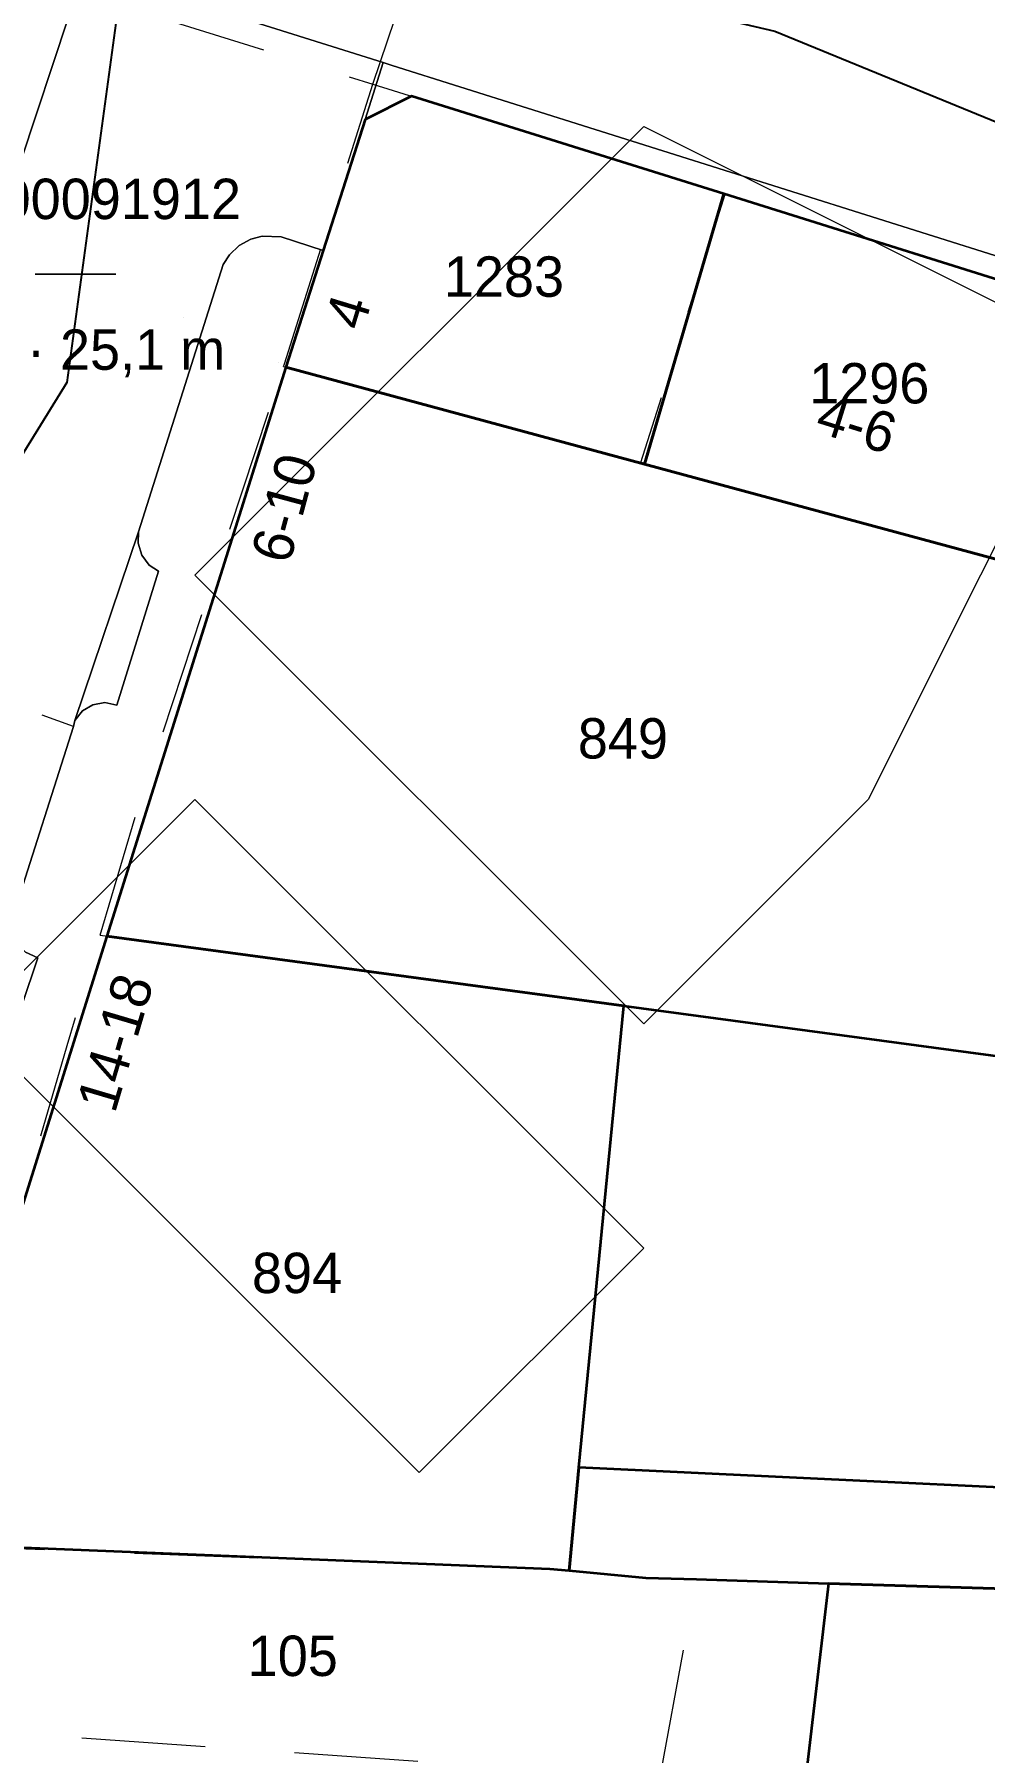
# Model space of a CAD drawing. Header units: metres. Extents: x 0 to 105485, y 0 to 425721.
# Drawn here: x 104703.93 to 104725.09, y 425176.26 to 425214.56 of the extents above; entities that cross this region are included whole.
import ezdxf
from ezdxf.enums import TextEntityAlignment as Align

# ---------------------------------------------------------------- set-up
doc = ezdxf.new("R2010")
doc.units = ezdxf.units.M
doc.header["$MEASUREMENT"] = 0
doc.linetypes.add('KG-PERCEEL-SO', pattern=[19, 5.5, -4, 5.5, -4])
for name, color, linetype, lineweight in [('B-XX-IE-MEUBILAIR-G', 7, 'Continuous', 18), ('B-XX-KG-GRENS_PERCEEL-G', 150, 'KG-PERCEEL-SO', 18), ('B-XX-KG-GRENS_PERCEEL-T', 150, 'KG-PERCEEL-SO', 18), ('B-XX-MO-ONDERZOEK_SONDERING-G', 90, 'Continuous', 18), ('B-XX-MO-ONDERZOEK_SONDERING-T', 90, 'Continuous', 18), ('B-XX-OG-BEBOUWING-G', 7, 'Continuous', 35), ('B-XX-OG-BEBOUWING_HUISNUMMER-T', 7, 'Continuous', 18), ('B-XX-OG-GRENS-G', 7, 'Continuous', 18), ('B-XX-OG-TERREIN_ERF-G', 7, 'Continuous', 18), ('B-XX-VH-OPENVERHARDING-G', 90, 'Continuous', 18), ('B-XX-VW-MARKERING-G', 7, 'Continuous', 18)]:
    doc.layers.add(name, color=color, linetype=linetype, lineweight=lineweight)
doc.layers.add('GIS-WEGVAKKEN', color=2, linetype='Continuous')

msp = doc.modelspace()

# ---------------------------------------------------------------- linework, layer by layer
at = {"layer": 'B-XX-IE-MEUBILAIR-G', "color": 0, "true_color": 0x604a38}
for points in [[(104707.246, 425208.243, 2.569), (104707.246, 425208.243, 4.069)], [(104709.356, 425207.245, 2.738), (104709.356, 425207.245, 4.238)]]:
    msp.add_polyline3d(points, dxfattribs=at)
at = {"layer": 'B-XX-KG-GRENS_PERCEEL-G', "ltscale": 0.5, "flags": 128}
for points in [[(104711.465, 425213.449), (104713.387, 425219.125)], [(104697.774, 425209.408), (104700.379, 425216.909), (104711.465, 425213.449)], [(104709.474, 425207.154), (104709.495, 425207.216), (104711.465, 425213.449)], [(104711.465, 425213.449), (104719.099, 425211.057)], [(104719.308, 425210.991), (104717.431, 425205.003)], [(104719.099, 425211.057), (104719.308, 425210.991)], [(104719.308, 425210.991), (104727.608, 425208.39)], [(104705.39, 425194.475), (104706.204, 425197.216), (104709.474, 425207.154)], [(104709.474, 425207.154), (104717.205, 425205.064)], [(104717.205, 425205.064), (104717.431, 425205.003)], [(104717.431, 425205.003), (104725.923, 425202.706)], [(104701.407, 425180.884), (104704.661, 425192.021), (104705.39, 425194.475)], [(104705.39, 425194.475), (104717.058, 425192.904)], [(104715.837, 425180.315), (104716.057, 425182.612), (104717.058, 425192.904)], [(104717.058, 425192.904), (104725.995, 425191.701)], [(104701.407, 425180.884), (104715.408, 425180.356), (104715.837, 425180.315)], [(104715.837, 425180.315), (104717.55, 425180.155), (104718.677, 425180.12)], [(104717.89, 425175.836), (104718.677, 425180.12)], [(104718.677, 425180.12), (104729.248, 425179.794), (104742.316, 425179.223)], [(104700.246, 425176.911), (104713.933, 425175.964), (104717.89, 425175.836)]]:
    msp.add_lwpolyline(points, dxfattribs=at)
at = {"layer": 'B-XX-MO-ONDERZOEK_SONDERING-G', "color": 0, "true_color": 0xd62828}
msp.add_polyline3d([(104703.983, 425209.21, 1.101), (104703.98, 425209.21, 1.082), (104703.98, 425209.21, 1.062), (104703.979, 425209.21, 1.042), (104703.981, 425209.21, 1.022), (104704.008, 425209.21, 1.002), (104704.02, 425209.21, 0.982), (104703.987, 425209.21, 0.962), (104703.959, 425209.21, 0.942), (104703.946, 425209.21, 0.922), (104703.945, 425209.21, 0.902), (104703.945, 425209.21, 0.882), (104703.945, 425209.21, 0.862), (104703.948, 425209.21, 0.842), (104703.963, 425209.21, 0.822), (104704.011, 425209.21, 0.802), (104704.007, 425209.21, 0.782), (104704.022, 425209.21, 0.762), (104703.993, 425209.21, 0.742), (104703.987, 425209.21, 0.722), (104703.986, 425209.21, 0.702), (104703.985, 425209.21, 0.682), (104703.984, 425209.21, 0.662), (104704.003, 425209.21, 0.642), (104704.008, 425209.21, 0.622), (104704.014, 425209.21, 0.602), (104703.965, 425209.21, 0.582), (104703.948, 425209.21, 0.562), (104703.948, 425209.21, 0.542), (104703.948, 425209.21, 0.522), (104703.947, 425209.21, 0.502), (104703.947, 425209.21, 0.483), (104703.946, 425209.21, 0.463), (104703.946, 425209.21, 0.443), (104703.947, 425209.21, 0.423), (104703.948, 425209.21, 0.403), (104703.951, 425209.21, 0.383), (104703.956, 425209.21, 0.363), (104703.974, 425209.21, 0.343), (104703.973, 425209.21, 0.323), (104703.984, 425209.21, 0.303), (104704.02, 425209.21, 0.283), (104704.02, 425209.21, 0.263), (104704.021, 425209.21, 0.243), (104704.022, 425209.21, 0.223), (104704.046, 425209.21, 0.203), (104704.072, 425209.21, 0.183), (104704.114, 425209.21, 0.163), (104704.08, 425209.21, 0.143), (104704.076, 425209.21, 0.123), (104704.01, 425209.21, 0.103), (104704.006, 425209.21, 0.083), (104704.007, 425209.21, 0.063), (104704.008, 425209.21, 0.043), (104704.009, 425209.21, 0.023), (104704.037, 425209.21, 0.003), (104704.042, 425209.21, -0.017), (104704.053, 425209.21, -0.037), (104704.049, 425209.21, -0.057), (104704.025, 425209.21, -0.077), (104704.023, 425209.21, -0.096), (104704.022, 425209.21, -0.116), (104704.021, 425209.21, -0.136), (104704.02, 425209.21, -0.156), (104704.018, 425209.21, -0.176), (104704.016, 425209.21, -0.196), (104704.02, 425209.21, -0.216), (104704.01, 425209.21, -0.236), (104704, 425209.21, -0.256), (104703.994, 425209.21, -0.276), (104703.984, 425209.21, -0.296), (104703.974, 425209.21, -0.316), (104703.965, 425209.21, -0.336), (104703.964, 425209.21, -0.356), (104703.964, 425209.21, -0.376), (104703.968, 425209.21, -0.396), (104703.969, 425209.21, -0.416), (104703.973, 425209.21, -0.436), (104703.974, 425209.21, -0.456), (104703.975, 425209.21, -0.476), (104703.976, 425209.21, -0.496), (104703.978, 425209.21, -0.516), (104703.981, 425209.21, -0.536), (104703.985, 425209.21, -0.556), (104703.985, 425209.21, -0.576), (104703.985, 425209.21, -0.596), (104703.984, 425209.21, -0.616), (104703.983, 425209.21, -0.636), (104703.98, 425209.21, -0.655), (104703.98, 425209.21, -0.675), (104703.978, 425209.21, -0.695), (104703.977, 425209.21, -0.715), (104703.975, 425209.21, -0.735), (104703.975, 425209.21, -0.755), (104703.976, 425209.21, -0.775), (104703.975, 425209.21, -0.795), (104703.974, 425209.21, -0.815), (104703.973, 425209.21, -0.835), (104703.973, 425209.21, -0.855), (104703.973, 425209.21, -0.875), (104703.974, 425209.21, -0.895), (104703.976, 425209.21, -0.915), (104703.981, 425209.21, -0.935), (104703.982, 425209.21, -0.955), (104703.982, 425209.21, -0.975), (104703.98, 425209.21, -0.995), (104703.977, 425209.21, -1.015), (104703.976, 425209.21, -1.035), (104703.973, 425209.21, -1.055), (104703.97, 425209.21, -1.075), (104703.969, 425209.21, -1.095), (104703.967, 425209.21, -1.115), (104703.97, 425209.21, -1.134), (104703.975, 425209.21, -1.154), (104703.978, 425209.21, -1.174), (104703.982, 425209.21, -1.194), (104703.982, 425209.21, -1.214), (104703.979, 425209.21, -1.234), (104703.978, 425209.21, -1.254), (104703.976, 425209.21, -1.274), (104703.974, 425209.21, -1.294), (104703.972, 425209.21, -1.314), (104703.972, 425209.21, -1.334), (104703.972, 425209.21, -1.354), (104703.972, 425209.21, -1.374), (104703.97, 425209.21, -1.394), (104703.966, 425209.21, -1.414), (104703.964, 425209.21, -1.434), (104703.961, 425209.21, -1.454), (104703.96, 425209.21, -1.474), (104703.963, 425209.21, -1.494), (104703.969, 425209.21, -1.514), (104703.991, 425209.21, -1.534), (104704.03, 425209.21, -1.554), (104704.056, 425209.21, -1.574), (104704.05, 425209.21, -1.594), (104704.046, 425209.21, -1.613), (104704.043, 425209.21, -1.633), (104704.039, 425209.21, -1.653), (104704.049, 425209.21, -1.673), (104704.058, 425209.21, -1.693), (104704.097, 425209.21, -1.713), (104704.136, 425209.21, -1.733), (104704.175, 425209.21, -1.753), (104704.215, 425209.21, -1.773), (104704.208, 425209.21, -1.793), (104704.177, 425209.21, -1.813), (104704.194, 425209.21, -1.833), (104704.158, 425209.21, -1.853), (104704.115, 425209.21, -1.873), (104704.12, 425209.21, -1.893), (104704.113, 425209.21, -1.913), (104704.106, 425209.21, -1.933), (104704.099, 425209.21, -1.953), (104704.095, 425209.21, -1.973), (104704.085, 425209.21, -1.993), (104704.087, 425209.21, -2.013), (104704.084, 425209.21, -2.033), (104704.089, 425209.21, -2.053), (104704.093, 425209.21, -2.072), (104704.097, 425209.21, -2.092), (104704.107, 425209.21, -2.112), (104704.116, 425209.21, -2.132), (104704.125, 425209.21, -2.152), (104704.201, 425209.21, -2.172), (104704.234, 425209.21, -2.192), (104704.283, 425209.21, -2.212), (104704.262, 425209.21, -2.232), (104704.217, 425209.21, -2.252), (104704.161, 425209.21, -2.272), (104704.092, 425209.21, -2.292), (104704.085, 425209.21, -2.312), (104704.077, 425209.21, -2.332), (104704.069, 425209.21, -2.352), (104704.079, 425209.21, -2.372), (104704.049, 425209.21, -2.392), (104704.044, 425209.21, -2.412), (104704.039, 425209.21, -2.432), (104704.035, 425209.21, -2.452), (104704.077, 425209.21, -2.472), (104704.019, 425209.21, -2.492), (104703.994, 425209.21, -2.512), (104703.979, 425209.21, -2.532), (104703.974, 425209.21, -2.551), (104703.973, 425209.21, -2.571), (104703.972, 425209.21, -2.591), (104703.971, 425209.21, -2.611), (104703.972, 425209.21, -2.631), (104703.984, 425209.21, -2.651), (104703.99, 425209.21, -2.671), (104704.029, 425209.21, -2.691), (104704.089, 425209.21, -2.711), (104704.072, 425209.21, -2.731), (104704.073, 425209.21, -2.751), (104704.065, 425209.21, -2.771), (104704.063, 425209.21, -2.791), (104704.061, 425209.21, -2.811), (104704.059, 425209.21, -2.831), (104704.071, 425209.21, -2.851), (104704.099, 425209.21, -2.871), (104704.088, 425209.21, -2.891), (104704.05, 425209.21, -2.911), (104704.019, 425209.21, -2.931), (104703.998, 425209.21, -2.951), (104703.992, 425209.21, -2.971), (104703.992, 425209.21, -2.991), (104703.99, 425209.21, -3.011), (104703.99, 425209.21, -3.03), (104703.991, 425209.21, -3.05), (104703.991, 425209.21, -3.07), (104703.995, 425209.21, -3.09), (104703.995, 425209.21, -3.11), (104703.99, 425209.21, -3.13), (104703.989, 425209.21, -3.15), (104703.982, 425209.21, -3.17), (104703.978, 425209.21, -3.19), (104703.975, 425209.21, -3.21), (104703.973, 425209.21, -3.23), (104703.972, 425209.21, -3.25), (104703.974, 425209.21, -3.27), (104703.979, 425209.21, -3.29), (104703.986, 425209.21, -3.31), (104703.994, 425209.21, -3.33), (104704.015, 425209.21, -3.35), (104704.031, 425209.21, -3.37), (104704.062, 425209.21, -3.39), (104704.075, 425209.21, -3.41), (104704.069, 425209.21, -3.43), (104704.054, 425209.21, -3.45), (104704.054, 425209.21, -3.469), (104704.053, 425209.21, -3.489), (104704.052, 425209.21, -3.509), (104704.035, 425209.21, -3.529), (104704.023, 425209.21, -3.549), (104704.011, 425209.21, -3.569), (104703.994, 425209.21, -3.589), (104703.983, 425209.21, -3.609), (104703.981, 425209.21, -3.629), (104703.98, 425209.21, -3.649), (104703.971, 425209.21, -3.669), (104703.969, 425209.21, -3.689), (104703.969, 425209.21, -3.709), (104703.971, 425209.21, -3.729), (104703.976, 425209.21, -3.749), (104703.983, 425209.21, -3.769), (104703.989, 425209.21, -3.789), (104703.992, 425209.21, -3.809), (104703.988, 425209.21, -3.829), (104703.996, 425209.21, -3.849), (104704.011, 425209.21, -3.869), (104704.017, 425209.21, -3.889), (104704.009, 425209.21, -3.908), (104703.989, 425209.21, -3.928), (104703.976, 425209.21, -3.948), (104703.974, 425209.21, -3.968), (104703.975, 425209.21, -3.988), (104703.98, 425209.21, -4.008), (104703.984, 425209.21, -4.028), (104703.986, 425209.21, -4.048), (104703.979, 425209.21, -4.068), (104703.978, 425209.21, -4.088), (104703.978, 425209.21, -4.108), (104703.979, 425209.21, -4.128), (104703.983, 425209.21, -4.148), (104704.09, 425209.21, -4.168), (104704.119, 425209.21, -4.188), (104704.082, 425209.21, -4.208), (104704.066, 425209.21, -4.228), (104704.038, 425209.21, -4.248), (104704.023, 425209.21, -4.268), (104704.005, 425209.21, -4.288), (104704.004, 425209.21, -4.308), (104704.003, 425209.21, -4.327), (104704.002, 425209.21, -4.347), (104703.996, 425209.21, -4.367), (104703.995, 425209.21, -4.387), (104703.988, 425209.21, -4.407), (104703.986, 425209.21, -4.427), (104703.987, 425209.21, -4.447), (104703.989, 425209.21, -4.467), (104703.99, 425209.21, -4.487), (104703.991, 425209.21, -4.507), (104703.99, 425209.21, -4.527), (104703.988, 425209.21, -4.547), (104703.985, 425209.21, -4.567), (104703.982, 425209.21, -4.587), (104703.98, 425209.21, -4.607), (104703.98, 425209.21, -4.627), (104703.978, 425209.21, -4.647), (104703.977, 425209.21, -4.667), (104703.977, 425209.21, -4.687), (104703.98, 425209.21, -4.706), (104703.982, 425209.21, -4.726), (104703.985, 425209.21, -4.746), (104703.987, 425209.21, -4.766), (104703.989, 425209.21, -4.786), (104703.99, 425209.21, -4.806), (104703.995, 425209.21, -4.826), (104704.003, 425209.21, -4.846), (104704.001, 425209.21, -4.866), (104703.996, 425209.21, -4.886), (104703.996, 425209.21, -4.906), (104703.993, 425209.21, -4.926), (104703.993, 425209.21, -4.946), (104703.993, 425209.21, -4.966), (104703.995, 425209.21, -4.986), (104703.992, 425209.21, -5.006), (104703.992, 425209.21, -5.026), (104703.993, 425209.21, -5.046), (104703.994, 425209.21, -5.066), (104703.995, 425209.21, -5.086), (104703.995, 425209.21, -5.105), (104703.995, 425209.21, -5.125), (104703.992, 425209.21, -5.145), (104703.989, 425209.21, -5.165), (104703.989, 425209.21, -5.185), (104703.99, 425209.21, -5.205), (104703.995, 425209.21, -5.225), (104703.996, 425209.21, -5.245), (104703.996, 425209.21, -5.265), (104703.995, 425209.21, -5.285), (104703.994, 425209.21, -5.305), (104703.993, 425209.21, -5.325), (104703.992, 425209.21, -5.345), (104703.995, 425209.21, -5.365), (104703.993, 425209.21, -5.385), (104704.001, 425209.21, -5.405), (104704.004, 425209.21, -5.425), (104704.004, 425209.21, -5.445), (104703.998, 425209.21, -5.465), (104703.989, 425209.21, -5.484), (104703.986, 425209.21, -5.504), (104703.986, 425209.21, -5.524), (104703.986, 425209.21, -5.544), (104703.985, 425209.21, -5.564), (104703.983, 425209.21, -5.584), (104703.982, 425209.21, -5.604), (104703.979, 425209.21, -5.624), (104703.978, 425209.21, -5.644), (104703.978, 425209.21, -5.664), (104703.979, 425209.21, -5.684), (104703.979, 425209.21, -5.704), (104703.979, 425209.21, -5.724), (104703.978, 425209.21, -5.744), (104703.977, 425209.21, -5.764), (104703.977, 425209.21, -5.784), (104703.978, 425209.21, -5.804), (104703.98, 425209.21, -5.824), (104703.984, 425209.21, -5.844), (104703.984, 425209.21, -5.863), (104703.985, 425209.21, -5.883), (104703.984, 425209.21, -5.903), (104703.981, 425209.21, -5.923), (104703.98, 425209.21, -5.943), (104703.979, 425209.21, -5.963), (104703.977, 425209.21, -5.983), (104703.976, 425209.21, -6.003), (104703.975, 425209.21, -6.023), (104703.975, 425209.21, -6.043), (104703.974, 425209.21, -6.063), (104703.973, 425209.21, -6.083), (104703.974, 425209.21, -6.103), (104703.974, 425209.21, -6.123), (104703.973, 425209.21, -6.143), (104703.973, 425209.21, -6.163), (104703.973, 425209.21, -6.183), (104703.974, 425209.21, -6.203), (104703.974, 425209.21, -6.222), (104703.975, 425209.21, -6.242), (104703.976, 425209.21, -6.262), (104703.977, 425209.21, -6.282), (104703.977, 425209.21, -6.302), (104703.977, 425209.21, -6.322), (104703.975, 425209.21, -6.342), (104703.974, 425209.21, -6.362), (104703.974, 425209.21, -6.382), (104703.974, 425209.21, -6.402), (104703.974, 425209.21, -6.422), (104703.974, 425209.21, -6.442), (104703.974, 425209.21, -6.462), (104703.975, 425209.21, -6.482), (104703.976, 425209.21, -6.502), (104703.977, 425209.21, -6.522), (104703.978, 425209.21, -6.542), (104703.979, 425209.21, -6.562), (104703.98, 425209.21, -6.582), (104703.98, 425209.21, -6.601), (104703.98, 425209.21, -6.621), (104703.979, 425209.21, -6.641), (104703.979, 425209.21, -6.661), (104703.979, 425209.21, -6.681), (104703.979, 425209.21, -6.701), (104703.979, 425209.21, -6.721), (104703.98, 425209.21, -6.741), (104703.979, 425209.21, -6.761), (104703.979, 425209.21, -6.781), (104703.979, 425209.21, -6.801), (104703.979, 425209.21, -6.821), (104703.979, 425209.21, -6.841), (104703.978, 425209.21, -6.861), (104703.977, 425209.21, -6.881), (104703.978, 425209.21, -6.901), (104703.979, 425209.21, -6.921), (104703.979, 425209.21, -6.941), (104703.979, 425209.21, -6.96), (104703.98, 425209.21, -6.98), (104703.979, 425209.21, -7), (104703.98, 425209.21, -7.02), (104703.978, 425209.21, -7.04), (104703.978, 425209.21, -7.06), (104703.978, 425209.21, -7.08), (104703.977, 425209.21, -7.1), (104703.977, 425209.21, -7.12), (104703.977, 425209.21, -7.14), (104703.978, 425209.21, -7.16), (104703.977, 425209.21, -7.18), (104703.976, 425209.21, -7.2), (104703.976, 425209.21, -7.22), (104703.976, 425209.21, -7.24), (104703.976, 425209.21, -7.26), (104703.976, 425209.21, -7.28), (104703.977, 425209.21, -7.3), (104703.977, 425209.21, -7.319), (104703.977, 425209.21, -7.339), (104703.978, 425209.21, -7.359), (104703.978, 425209.21, -7.379), (104703.977, 425209.21, -7.399), (104703.977, 425209.21, -7.42), (104703.978, 425209.21, -7.44), (104703.979, 425209.21, -7.46), (104703.979, 425209.21, -7.479), (104703.978, 425209.21, -7.499), (104703.978, 425209.21, -7.519), (104703.978, 425209.21, -7.539), (104703.978, 425209.21, -7.559), (104703.979, 425209.21, -7.579), (104703.979, 425209.21, -7.599), (104703.978, 425209.21, -7.619), (104703.979, 425209.21, -7.639), (104703.98, 425209.21, -7.659), (104703.98, 425209.21, -7.679), (104703.98, 425209.21, -7.699), (104703.979, 425209.21, -7.719), (104703.979, 425209.21, -7.739), (104703.979, 425209.21, -7.759), (104703.979, 425209.21, -7.779), (104703.981, 425209.21, -7.799), (104703.983, 425209.21, -7.819), (104703.984, 425209.21, -7.839), (104703.997, 425209.21, -7.858), (104703.998, 425209.21, -7.878), (104703.992, 425209.21, -7.898), (104703.986, 425209.21, -7.918), (104703.983, 425209.21, -7.938), (104703.983, 425209.21, -7.958), (104703.982, 425209.21, -7.978), (104703.982, 425209.21, -7.998), (104703.982, 425209.21, -8.018), (104703.982, 425209.21, -8.038), (104703.982, 425209.21, -8.058), (104703.98, 425209.21, -8.078), (104703.981, 425209.21, -8.098), (104703.982, 425209.21, -8.118), (104703.986, 425209.21, -8.138), (104704.025, 425209.21, -8.158), (104704.082, 425209.21, -8.178), (104704.125, 425209.21, -8.197), (104704.111, 425209.21, -8.217), (104704.071, 425209.21, -8.237), (104704.031, 425209.21, -8.257), (104703.988, 425209.21, -8.277), (104703.975, 425209.21, -8.297), (104703.973, 425209.21, -8.317), (104703.972, 425209.21, -8.337), (104703.972, 425209.21, -8.357), (104703.972, 425209.21, -8.377), (104703.972, 425209.21, -8.397), (104703.973, 425209.21, -8.417), (104703.973, 425209.21, -8.437), (104703.973, 425209.21, -8.457), (104703.973, 425209.21, -8.477), (104703.974, 425209.21, -8.497), (104703.975, 425209.21, -8.517), (104703.976, 425209.21, -8.537), (104703.976, 425209.21, -8.556), (104703.976, 425209.21, -8.576), (104703.975, 425209.21, -8.596), (104703.975, 425209.21, -8.616), (104703.974, 425209.21, -8.636), (104703.974, 425209.21, -8.656), (104703.974, 425209.21, -8.676), (104703.975, 425209.21, -8.696), (104703.973, 425209.21, -8.716), (104703.973, 425209.21, -8.736), (104703.973, 425209.21, -8.756), (104703.974, 425209.21, -8.776), (104703.974, 425209.21, -8.796), (104703.975, 425209.21, -8.816), (104703.975, 425209.21, -8.836), (104703.976, 425209.21, -8.856), (104703.975, 425209.21, -8.876), (104703.976, 425209.21, -8.895), (104703.976, 425209.21, -8.915), (104703.975, 425209.21, -8.935), (104703.975, 425209.21, -8.955), (104703.975, 425209.21, -8.975), (104703.975, 425209.21, -8.995), (104703.977, 425209.21, -9.015), (104703.977, 425209.21, -9.035), (104703.977, 425209.21, -9.055), (104703.976, 425209.21, -9.075), (104703.976, 425209.21, -9.095), (104703.975, 425209.21, -9.115), (104703.975, 425209.21, -9.135), (104703.975, 425209.21, -9.155), (104703.976, 425209.21, -9.175), (104703.976, 425209.21, -9.195), (104703.976, 425209.21, -9.215), (104703.975, 425209.21, -9.235), (104703.975, 425209.21, -9.254), (104703.976, 425209.21, -9.274), (104703.976, 425209.21, -9.294), (104703.975, 425209.21, -9.314), (104703.975, 425209.21, -9.334), (104703.975, 425209.21, -9.354), (104703.975, 425209.21, -9.374), (104703.975, 425209.21, -9.394), (104703.974, 425209.21, -9.414), (104703.975, 425209.21, -9.434), (104703.976, 425209.21, -9.454), (104703.976, 425209.21, -9.474), (104703.976, 425209.21, -9.494), (104703.976, 425209.21, -9.514), (104703.977, 425209.21, -9.534), (104703.978, 425209.21, -9.554), (104703.978, 425209.21, -9.574), (104703.977, 425209.21, -9.593), (104703.976, 425209.21, -9.613), (104703.977, 425209.21, -9.633), (104703.976, 425209.21, -9.653), (104703.977, 425209.21, -9.673), (104703.978, 425209.21, -9.693), (104703.979, 425209.21, -9.713), (104703.98, 425209.21, -9.733), (104703.979, 425209.21, -9.753), (104703.978, 425209.21, -9.773), (104703.979, 425209.21, -9.793), (104703.979, 425209.21, -9.813), (104703.978, 425209.21, -9.833), (104703.977, 425209.21, -9.853), (104703.977, 425209.21, -9.873), (104703.978, 425209.21, -9.893), (104703.98, 425209.21, -9.913), (104703.981, 425209.21, -9.932), (104703.979, 425209.21, -9.952), (104703.979, 425209.21, -9.972), (104703.98, 425209.21, -9.992), (104703.98, 425209.21, -10.012), (104703.979, 425209.21, -10.032), (104703.979, 425209.21, -10.052), (104703.98, 425209.21, -10.072), (104703.979, 425209.21, -10.092), (104703.979, 425209.21, -10.112), (104703.979, 425209.21, -10.132), (104703.98, 425209.21, -10.152), (104703.979, 425209.21, -10.172), (104703.979, 425209.21, -10.192), (104703.979, 425209.21, -10.212), (104703.979, 425209.21, -10.232), (104703.979, 425209.21, -10.252), (104703.979, 425209.21, -10.271), (104703.979, 425209.21, -10.291), (104703.979, 425209.21, -10.311), (104703.979, 425209.21, -10.331), (104703.981, 425209.21, -10.351), (104703.984, 425209.21, -10.371), (104703.994, 425209.21, -10.391), (104703.997, 425209.21, -10.411), (104703.999, 425209.21, -10.431), (104704, 425209.21, -10.451), (104704.001, 425209.21, -10.471), (104704.01, 425209.21, -10.491), (104704.014, 425209.21, -10.511), (104704.022, 425209.21, -10.531), (104704.031, 425209.21, -10.551), (104704.018, 425209.21, -10.571), (104704.003, 425209.21, -10.59), (104703.985, 425209.21, -10.61), (104703.983, 425209.21, -10.63), (104703.983, 425209.21, -10.65), (104703.984, 425209.21, -10.67), (104703.988, 425209.21, -10.69), (104704.009, 425209.21, -10.71), (104704.052, 425209.21, -10.73), (104704.111, 425209.21, -10.75), (104704.099, 425209.21, -10.77), (104704.09, 425209.21, -10.79), (104704.052, 425209.21, -10.81), (104704.011, 425209.21, -10.83), (104704.008, 425209.21, -10.85), (104704.009, 425209.21, -10.87), (104704.012, 425209.21, -10.89), (104704.015, 425209.21, -10.91), (104704.017, 425209.21, -10.929), (104704.018, 425209.21, -10.949), (104704.018, 425209.21, -10.969), (104704.019, 425209.21, -10.989), (104704.018, 425209.21, -11.009), (104704.018, 425209.21, -11.029), (104704.018, 425209.21, -11.049), (104704.017, 425209.21, -11.069), (104704.015, 425209.21, -11.089), (104704.011, 425209.21, -11.109), (104704.011, 425209.21, -11.129), (104704.008, 425209.21, -11.149), (104704.007, 425209.21, -11.169), (104704.008, 425209.21, -11.189), (104704.01, 425209.21, -11.209), (104704.012, 425209.21, -11.229), (104704.014, 425209.21, -11.248), (104704.014, 425209.21, -11.268), (104704.014, 425209.21, -11.288), (104704.012, 425209.21, -11.308), (104704.011, 425209.21, -11.328), (104704.01, 425209.21, -11.348), (104704.016, 425209.21, -11.368), (104704.023, 425209.21, -11.388), (104704.027, 425209.21, -11.408), (104704.028, 425209.21, -11.428), (104704.03, 425209.21, -11.448), (104704.034, 425209.21, -11.468), (104704.038, 425209.21, -11.488), (104704.039, 425209.21, -11.508), (104704.042, 425209.21, -11.528), (104704.043, 425209.21, -11.548), (104704.04, 425209.21, -11.567), (104704.036, 425209.21, -11.587), (104704.035, 425209.21, -11.607), (104704.037, 425209.21, -11.627), (104704.035, 425209.21, -11.647), (104704.032, 425209.21, -11.667), (104704.031, 425209.21, -11.687), (104704.03, 425209.21, -11.707), (104704.031, 425209.21, -11.727), (104704.034, 425209.21, -11.747), (104704.037, 425209.21, -11.767), (104704.036, 425209.21, -11.787), (104704.034, 425209.21, -11.807), (104704.034, 425209.21, -11.827), (104704.033, 425209.21, -11.847), (104704.031, 425209.21, -11.867), (104704.028, 425209.21, -11.886), (104704.026, 425209.21, -11.906), (104704.024, 425209.21, -11.926), (104704.017, 425209.21, -11.946), (104704.011, 425209.21, -11.966), (104704.007, 425209.21, -11.986), (104704.004, 425209.21, -12.006), (104704, 425209.21, -12.026), (104704, 425209.21, -12.046), (104704.001, 425209.21, -12.066), (104704.002, 425209.21, -12.086), (104704.001, 425209.21, -12.106), (104704.003, 425209.21, -12.126), (104704.004, 425209.21, -12.146), (104704.005, 425209.21, -12.166), (104704.004, 425209.21, -12.186), (104704.006, 425209.21, -12.205), (104704.006, 425209.21, -12.225), (104704.007, 425209.21, -12.245), (104704.009, 425209.21, -12.265), (104704.011, 425209.21, -12.285), (104704.014, 425209.21, -12.305), (104704.015, 425209.21, -12.325), (104704.018, 425209.21, -12.345), (104704.021, 425209.21, -12.365), (104704.024, 425209.21, -12.385), (104704.029, 425209.21, -12.405), (104704.033, 425209.21, -12.425), (104704.038, 425209.21, -12.445), (104704.042, 425209.21, -12.465), (104704.045, 425209.21, -12.485), (104704.044, 425209.21, -12.505), (104704.042, 425209.21, -12.524), (104704.041, 425209.21, -12.544), (104704.04, 425209.21, -12.564), (104704.041, 425209.21, -12.584), (104704.043, 425209.21, -12.604), (104704.043, 425209.21, -12.624), (104704.043, 425209.21, -12.644), (104704.044, 425209.21, -12.664), (104704.045, 425209.21, -12.684), (104704.048, 425209.21, -12.704), (104704.053, 425209.21, -12.724), (104704.054, 425209.21, -12.744), (104704.053, 425209.21, -12.764), (104704.053, 425209.21, -12.784), (104704.053, 425209.21, -12.804), (104704.055, 425209.21, -12.824), (104704.058, 425209.21, -12.843), (104704.062, 425209.21, -12.863), (104704.065, 425209.21, -12.883), (104704.066, 425209.21, -12.903), (104704.063, 425209.21, -12.923), (104704.059, 425209.21, -12.943), (104704.054, 425209.21, -12.963), (104704.048, 425209.21, -12.983), (104704.043, 425209.21, -13.003), (104704.039, 425209.21, -13.023), (104704.034, 425209.21, -13.043), (104704.024, 425209.21, -13.063), (104704.016, 425209.21, -13.083), (104704.009, 425209.21, -13.103), (104704.001, 425209.21, -13.123), (104703.996, 425209.21, -13.143), (104703.992, 425209.21, -13.162), (104703.989, 425209.21, -13.182), (104703.986, 425209.21, -13.202), (104703.986, 425209.21, -13.222), (104703.987, 425209.21, -13.242), (104703.992, 425209.21, -13.262), (104704.009, 425209.21, -13.282), (104704.078, 425209.21, -13.302), (104704.303, 425209.21, -13.322), (104704.541, 425209.21, -13.342), (104704.666, 425209.21, -13.362), (104704.786, 425209.21, -13.382), (104704.885, 425209.21, -13.402), (104704.964, 425209.21, -13.422), (104705.019, 425209.21, -13.442), (104705.071, 425209.21, -13.462), (104705.094, 425209.21, -13.481), (104705.097, 425209.21, -13.501), (104705.091, 425209.21, -13.521), (104705.079, 425209.21, -13.541), (104705.062, 425209.21, -13.561), (104705.045, 425209.21, -13.581), (104705.019, 425209.21, -13.601), (104704.991, 425209.21, -13.621), (104704.962, 425209.21, -13.641), (104704.944, 425209.21, -13.661), (104704.918, 425209.21, -13.681), (104704.895, 425209.21, -13.701), (104704.863, 425209.21, -13.721), (104704.835, 425209.21, -13.741), (104704.805, 425209.21, -13.761), (104704.785, 425209.21, -13.78), (104704.759, 425209.21, -13.8), (104704.741, 425209.21, -13.82), (104704.735, 425209.21, -13.84), (104704.739, 425209.21, -13.86), (104704.756, 425209.21, -13.88), (104704.775, 425209.21, -13.9), (104704.799, 425209.21, -13.92), (104704.821, 425209.21, -13.94), (104704.836, 425209.21, -13.96), (104704.839, 425209.21, -13.98), (104704.834, 425209.21, -14), (104704.826, 425209.21, -14.02), (104704.826, 425209.21, -14.04), (104704.836, 425209.21, -14.06), (104704.852, 425209.21, -14.079), (104704.877, 425209.21, -14.099), (104704.898, 425209.21, -14.119), (104704.928, 425209.21, -14.139), (104704.965, 425209.21, -14.159), (104704.998, 425209.21, -14.179), (104705.012, 425209.21, -14.199), (104705.016, 425209.21, -14.219), (104705.011, 425209.21, -14.239), (104705.002, 425209.21, -14.259), (104704.987, 425209.21, -14.279), (104704.965, 425209.21, -14.299), (104704.948, 425209.21, -14.319), (104704.932, 425209.21, -14.339), (104704.92, 425209.21, -14.359), (104704.909, 425209.21, -14.378), (104704.903, 425209.21, -14.398), (104704.899, 425209.21, -14.418), (104704.905, 425209.21, -14.438), (104704.915, 425209.21, -14.458), (104704.93, 425209.21, -14.478), (104704.943, 425209.21, -14.498), (104704.942, 425209.21, -14.518), (104704.921, 425209.21, -14.538), (104704.901, 425209.21, -14.558), (104704.891, 425209.21, -14.578), (104704.894, 425209.21, -14.598), (104704.895, 425209.21, -14.618), (104704.902, 425209.21, -14.638), (104704.906, 425209.21, -14.658), (104704.917, 425209.21, -14.677), (104704.928, 425209.21, -14.697), (104704.941, 425209.21, -14.717), (104704.953, 425209.21, -14.737), (104704.977, 425209.21, -14.757), (104705.01, 425209.21, -14.777), (104705.038, 425209.21, -14.797), (104705.071, 425209.21, -14.817), (104705.089, 425209.21, -14.837), (104705.106, 425209.21, -14.857), (104705.113, 425209.21, -14.877), (104705.108, 425209.21, -14.897), (104705.104, 425209.21, -14.917), (104705.103, 425209.21, -14.937), (104705.102, 425209.21, -14.957), (104705.096, 425209.21, -14.976), (104705.085, 425209.21, -14.996), (104705.07, 425209.21, -15.016), (104705.052, 425209.21, -15.036), (104705.038, 425209.21, -15.056), (104705.019, 425209.21, -15.076), (104705.009, 425209.21, -15.096), (104705.015, 425209.21, -15.116), (104705.034, 425209.21, -15.136), (104705.071, 425209.21, -15.156), (104705.103, 425209.21, -15.176), (104705.129, 425209.21, -15.196), (104705.144, 425209.21, -15.216), (104705.142, 425209.21, -15.236), (104705.137, 425209.21, -15.256), (104705.144, 425209.21, -15.275), (104705.154, 425209.21, -15.295), (104705.18, 425209.21, -15.315), (104705.211, 425209.21, -15.335), (104705.237, 425209.21, -15.355), (104705.251, 425209.21, -15.375), (104705.212, 425209.21, -15.395), (104705.143, 425209.21, -15.415), (104705.092, 425209.21, -15.435), (104705.032, 425209.21, -15.455), (104704.959, 425209.21, -15.475), (104704.899, 425209.21, -15.495), (104704.834, 425209.21, -15.515), (104704.788, 425209.21, -15.535), (104704.762, 425209.21, -15.555), (104704.736, 425209.21, -15.574), (104704.719, 425209.21, -15.594), (104704.708, 425209.21, -15.614), (104704.703, 425209.21, -15.634), (104704.701, 425209.21, -15.654), (104704.705, 425209.21, -15.674), (104704.711, 425209.21, -15.694), (104704.718, 425209.21, -15.714), (104704.731, 425209.21, -15.734), (104704.746, 425209.21, -15.754), (104704.759, 425209.21, -15.774), (104704.777, 425209.21, -15.794), (104704.798, 425209.21, -15.814), (104704.815, 425209.21, -15.834), (104704.841, 425209.21, -15.854), (104704.872, 425209.21, -15.873), (104704.914, 425209.21, -15.893), (104704.949, 425209.21, -15.913), (104705, 425209.21, -15.933), (104705.039, 425209.21, -15.953), (104705.058, 425209.21, -15.973), (104705.082, 425209.21, -15.993), (104705.102, 425209.21, -16.013), (104705.117, 425209.21, -16.033), (104705.129, 425209.21, -16.053), (104705.151, 425209.21, -16.073), (104705.192, 425209.21, -16.093), (104705.229, 425209.21, -16.113), (104705.268, 425209.21, -16.133), (104705.271, 425209.21, -16.153), (104705.246, 425209.21, -16.172), (104705.221, 425209.21, -16.192), (104705.187, 425209.21, -16.212), (104705.153, 425209.21, -16.232), (104705.126, 425209.21, -16.252), (104705.098, 425209.21, -16.272), (104705.08, 425209.21, -16.292), (104705.074, 425209.21, -16.312), (104705.072, 425209.21, -16.332), (104705.079, 425209.21, -16.352), (104705.103, 425209.21, -16.372), (104705.133, 425209.21, -16.392), (104705.166, 425209.21, -16.412), (104705.184, 425209.21, -16.432), (104705.193, 425209.21, -16.451), (104705.211, 425209.21, -16.471), (104705.228, 425209.21, -16.491), (104705.223, 425209.21, -16.511), (104705.211, 425209.21, -16.531), (104705.187, 425209.21, -16.551), (104705.166, 425209.21, -16.571), (104705.159, 425209.21, -16.591), (104705.163, 425209.21, -16.611), (104705.177, 425209.21, -16.631), (104705.183, 425209.21, -16.651), (104705.18, 425209.21, -16.671), (104705.157, 425209.21, -16.691), (104705.132, 425209.21, -16.711), (104705.12, 425209.21, -16.731), (104705.113, 425209.21, -16.75), (104705.113, 425209.21, -16.77), (104705.11, 425209.21, -16.79), (104705.106, 425209.21, -16.81), (104705.094, 425209.21, -16.83), (104705.078, 425209.21, -16.85), (104705.07, 425209.21, -16.87), (104705.073, 425209.21, -16.89), (104705.087, 425209.21, -16.91), (104705.103, 425209.21, -16.93), (104705.107, 425209.21, -16.95), (104705.107, 425209.21, -16.97), (104705.116, 425209.21, -16.99), (104705.138, 425209.21, -17.01), (104705.191, 425209.21, -17.029), (104705.265, 425209.21, -17.049), (104705.31, 425209.21, -17.069), (104705.34, 425209.21, -17.089), (104705.341, 425209.21, -17.109), (104705.328, 425209.21, -17.129), (104705.33, 425209.21, -17.149), (104705.345, 425209.21, -17.169), (104705.351, 425209.21, -17.189), (104705.358, 425209.21, -17.209), (104705.368, 425209.21, -17.229), (104705.372, 425209.21, -17.249), (104705.374, 425209.21, -17.269), (104705.377, 425209.21, -17.289), (104705.352, 425209.21, -17.309), (104705.286, 425209.21, -17.328), (104705.231, 425209.21, -17.348), (104705.171, 425209.21, -17.368), (104705.133, 425209.21, -17.388), (104705.099, 425209.21, -17.408), (104705.08, 425209.21, -17.428), (104705.056, 425209.21, -17.448), (104705.033, 425209.21, -17.468), (104705.019, 425209.21, -17.488), (104705.006, 425209.21, -17.508), (104704.996, 425209.21, -17.528), (104704.991, 425209.21, -17.548), (104704.985, 425209.21, -17.568), (104704.981, 425209.21, -17.588), (104704.982, 425209.21, -17.607), (104704.983, 425209.21, -17.627), (104704.984, 425209.21, -17.647), (104704.993, 425209.21, -17.667), (104705.015, 425209.21, -17.687), (104705.039, 425209.21, -17.707), (104705.088, 425209.21, -17.727), (104705.173, 425209.21, -17.747), (104705.262, 425209.21, -17.767), (104705.353, 425209.21, -17.787), (104705.388, 425209.21, -17.807), (104705.41, 425209.21, -17.827), (104705.445, 425209.21, -17.847), (104705.488, 425209.21, -17.867), (104705.536, 425209.21, -17.886), (104705.585, 425209.21, -17.906), (104705.661, 425209.21, -17.926), (104705.727, 425209.21, -17.946), (104705.742, 425209.21, -17.966), (104705.717, 425209.21, -17.986), (104705.688, 425209.21, -18.006), (104705.619, 425209.21, -18.026), (104705.58, 425209.21, -18.046), (104705.529, 425209.21, -18.066), (104705.431, 425209.21, -18.086), (104705.413, 425209.21, -18.106), (104705.399, 425209.21, -18.126), (104705.392, 425209.21, -18.145), (104705.398, 425209.21, -18.165), (104705.365, 425209.21, -18.185), (104705.303, 425209.21, -18.205), (104705.244, 425209.21, -18.225), (104705.199, 425209.21, -18.245), (104705.179, 425209.21, -18.265), (104705.172, 425209.21, -18.285), (104705.151, 425209.21, -18.305), (104705.138, 425209.21, -18.325), (104705.128, 425209.21, -18.345), (104705.143, 425209.21, -18.365), (104705.179, 425209.21, -18.385), (104705.245, 425209.21, -18.404), (104705.298, 425209.21, -18.424), (104705.303, 425209.21, -18.444), (104705.282, 425209.21, -18.464), (104705.264, 425209.21, -18.484), (104705.244, 425209.21, -18.504), (104705.246, 425209.21, -18.524), (104705.244, 425209.21, -18.544), (104705.219, 425209.21, -18.564), (104705.173, 425209.21, -18.584), (104705.104, 425209.21, -18.604), (104705.008, 425209.21, -18.624), (104704.842, 425209.21, -18.644), (104704.754, 425209.21, -18.663), (104704.673, 425209.21, -18.683), (104704.586, 425209.21, -18.703), (104704.54, 425209.21, -18.723), (104704.486, 425209.21, -18.743), (104704.417, 425209.21, -18.763), (104704.373, 425209.21, -18.783), (104704.307, 425209.21, -18.803), (104704.264, 425209.21, -18.823), (104704.248, 425209.21, -18.843), (104704.259, 425209.21, -18.863), (104704.297, 425209.21, -18.883), (104704.348, 425209.21, -18.903), (104704.411, 425209.21, -18.922), (104704.508, 425209.21, -18.942), (104704.596, 425209.21, -18.962), (104704.64, 425209.21, -18.982), (104704.678, 425209.21, -19.002), (104704.723, 425209.21, -19.022), (104704.708, 425209.21, -19.042), (104704.65, 425209.21, -19.062), (104704.569, 425209.21, -19.082), (104704.531, 425209.21, -19.102), (104704.499, 425209.21, -19.122), (104704.421, 425209.21, -19.142), (104704.389, 425209.21, -19.162), (104704.366, 425209.21, -19.181), (104704.306, 425209.21, -19.201), (104704.288, 425209.21, -19.221), (104704.269, 425209.21, -19.241), (104704.29, 425209.21, -19.261), (104704.312, 425209.21, -19.281), (104704.333, 425209.21, -19.301), (104704.385, 425209.21, -19.321), (104704.431, 425209.21, -19.341), (104704.487, 425209.21, -19.361), (104704.508, 425209.21, -19.381), (104704.513, 425209.21, -19.401), (104704.527, 425209.21, -19.42), (104704.534, 425209.21, -19.44), (104704.543, 425209.21, -19.46), (104704.544, 425209.21, -19.48), (104704.538, 425209.21, -19.5), (104704.522, 425209.21, -19.52), (104704.498, 425209.21, -19.54), (104704.493, 425209.21, -19.56), (104704.503, 425209.21, -19.58), (104704.504, 425209.21, -19.6), (104704.51, 425209.21, -19.62), (104704.521, 425209.21, -19.64), (104704.52, 425209.21, -19.66), (104704.535, 425209.21, -19.679), (104704.567, 425209.21, -19.699), (104704.583, 425209.21, -19.719), (104704.564, 425209.21, -19.739), (104704.554, 425209.21, -19.759), (104704.545, 425209.21, -19.779), (104704.511, 425209.21, -19.799), (104704.477, 425209.21, -19.819), (104704.438, 425209.21, -19.839), (104704.429, 425209.21, -19.859), (104704.421, 425209.21, -19.879), (104704.412, 425209.21, -19.899), (104704.42, 425209.21, -19.918), (104704.453, 425209.21, -19.938), (104704.485, 425209.21, -19.958), (104704.527, 425209.21, -19.978), (104704.569, 425209.21, -19.998), (104704.629, 425209.21, -20.018), (104704.72, 425209.21, -20.038), (104704.829, 425209.21, -20.058), (104704.862, 425209.21, -20.078), (104704.788, 425209.21, -20.098), (104704.666, 425209.21, -20.118), (104704.58, 425209.21, -20.138), (104704.509, 425209.21, -20.158), (104704.404, 425209.21, -20.177), (104704.296, 425209.21, -20.197), (104704.259, 425209.21, -20.217), (104704.222, 425209.21, -20.237), (104704.211, 425209.21, -20.257), (104704.2, 425209.21, -20.277), (104704.189, 425209.21, -20.297), (104704.225, 425209.21, -20.317), (104704.279, 425209.21, -20.337), (104704.34, 425209.21, -20.357), (104704.416, 425209.21, -20.377), (104704.413, 425209.21, -20.397), (104704.383, 425209.21, -20.417), (104704.318, 425209.21, -20.436), (104704.312, 425209.21, -20.456), (104704.306, 425209.21, -20.476), (104704.301, 425209.21, -20.496), (104704.31, 425209.21, -20.516), (104704.288, 425209.21, -20.536), (104704.26, 425209.21, -20.556), (104704.257, 425209.21, -20.576), (104704.249, 425209.21, -20.596), (104704.319, 425209.21, -20.616), (104704.551, 425209.21, -20.636), (104704.782, 425209.21, -20.656), (104704.902, 425209.21, -20.675), (104704.89, 425209.21, -20.695), (104704.87, 425209.21, -20.715), (104704.874, 425209.21, -20.735), (104704.822, 425209.21, -20.755), (104704.765, 425209.21, -20.775), (104704.698, 425209.21, -20.795), (104704.648, 425209.21, -20.815), (104704.59, 425209.21, -20.835), (104704.563, 425209.21, -20.855), (104704.567, 425209.21, -20.875), (104704.592, 425209.21, -20.895), (104704.612, 425209.21, -20.915), (104704.705, 425209.21, -20.934), (104704.884, 425209.21, -20.954), (104705.022, 425209.21, -20.974), (104705.084, 425209.21, -20.994), (104705.016, 425209.21, -21.014), (104704.983, 425209.21, -21.034), (104704.963, 425209.21, -21.054), (104704.878, 425209.21, -21.074), (104704.811, 425209.21, -21.094), (104704.752, 425209.21, -21.114), (104704.735, 425209.21, -21.134), (104704.717, 425209.21, -21.154), (104704.7, 425209.21, -21.173), (104704.763, 425209.21, -21.193), (104704.825, 425209.21, -21.213), (104704.888, 425209.21, -21.233), (104704.968, 425209.21, -21.253), (104704.993, 425209.21, -21.273), (104704.997, 425209.21, -21.293), (104704.962, 425209.21, -21.313), (104704.871, 425209.21, -21.333), (104704.848, 425209.21, -21.353), (104704.837, 425209.21, -21.373), (104704.824, 425209.21, -21.393), (104704.857, 425209.21, -21.413), (104704.852, 425209.21, -21.432), (104704.822, 425209.21, -21.452), (104704.71, 425209.21, -21.472), (104704.607, 425209.21, -21.492), (104704.541, 425209.21, -21.512), (104704.439, 425209.21, -21.532), (104704.427, 425209.21, -21.552), (104704.416, 425209.21, -21.572), (104704.404, 425209.21, -21.592), (104704.41, 425209.21, -21.612), (104704.479, 425209.21, -21.632), (104704.609, 425209.21, -21.652), (104704.701, 425209.21, -21.671), (104704.688, 425209.21, -21.691), (104704.633, 425209.21, -21.711), (104704.582, 425209.21, -21.731), (104704.561, 425209.21, -21.751), (104704.531, 425209.21, -21.771), (104704.503, 425209.21, -21.791), (104704.413, 425209.21, -21.811), (104704.346, 425209.21, -21.831), (104704.317, 425209.21, -21.851), (104704.294, 425209.21, -21.871), (104704.27, 425209.21, -21.891), (104704.257, 425209.21, -21.911), (104704.247, 425209.21, -21.93), (104704.23, 425209.21, -21.95), (104704.209, 425209.21, -21.97), (104704.198, 425209.21, -21.99), (104704.187, 425209.21, -22.01), (104704.176, 425209.21, -22.03), (104704.166, 425209.21, -22.05), (104704.166, 425209.21, -22.07), (104704.173, 425209.21, -22.09), (104704.181, 425209.21, -22.11), (104704.193, 425209.21, -22.13), (104704.201, 425209.21, -22.15), (104704.207, 425209.21, -22.17), (104704.204, 425209.21, -22.189), (104704.194, 425209.21, -22.209), (104704.183, 425209.21, -22.229), (104704.183, 425209.21, -22.249), (104704.172, 425209.21, -22.269), (104704.158, 425209.21, -22.289), (104704.151, 425209.21, -22.309), (104704.144, 425209.21, -22.329), (104704.136, 425209.21, -22.349), (104704.174, 425209.21, -22.369), (104704.223, 425209.21, -22.389), (104704.332, 425209.21, -22.409), (104704.418, 425209.21, -22.428), (104704.458, 425209.21, -22.448), (104704.488, 425209.21, -22.468), (104704.469, 425209.21, -22.488), (104704.39, 425209.21, -22.508)], dxfattribs=at)
at = {"layer": 'B-XX-OG-BEBOUWING-G', "ltscale": 0.5}
for points in [[(104719.283, 425211.001), (104712.324, 425213.183), (104711.294, 425212.663), (104710.358, 425209.74), (104709.526, 425207.14), (104717.515, 425204.98)], [(104725.923, 425202.706), (104727.608, 425208.39), (104719.283, 425211.001), (104717.515, 425204.98)], [(104727.534, 425197.208), (104728.89, 425201.904), (104725.923, 425202.706), (104717.515, 425204.98), (104709.526, 425207.14), (104705.543, 425194.454), (104717.058, 425192.904), (104725.995, 425191.701), (104726.379, 425193.015), (104727.369, 425196.638)], [(104717.058, 425192.904), (104705.543, 425194.454), (104703.712, 425188.621), (104703.148, 425186.824), (104703.073, 425186.587), (104702.638, 425185.199), (104702.291, 425184.094), (104701.781, 425182.47), (104701.389, 425181.221), (104701.295, 425180.922), (104715.408, 425180.356), (104715.837, 425180.316), (104716.057, 425182.612)], [(104743.331, 425185.406), (104743.955, 425189.208), (104732.877, 425190.774), (104732.009, 425181.85), (104716.057, 425182.612), (104715.837, 425180.316), (104717.55, 425180.155), (104718.677, 425180.119), (104721.612, 425180.028), (104729.248, 425179.794), (104742.32, 425179.247), (104742.548, 425180.636), (104742.923, 425182.921)], [(104742.125, 425177.564), (104742.32, 425179.247), (104729.248, 425179.794), (104721.612, 425180.028), (104721.108, 425175.723), (104724.331, 425175.588), (104741.819, 425174.912), (104741.829, 425174.998)]]:
    msp.add_lwpolyline(points, close=True, dxfattribs=at)
at = {"layer": 'B-XX-OG-GRENS-G'}
for points in [[(104717.5, 425212.5, 2.732), (104727.5, 425207.5, 2.924), (104722.5, 425197.5, 3.159), (104717.5, 425192.5, 3.468), (104707.5, 425202.5, 2.835)], [(104707.5, 425197.5, 2.774), (104717.5, 425187.5, 3.362), (104712.5, 425182.5, 3.037), (104702.5, 425192.5, 2.479)]]:
    msp.add_polyline3d(points, close=True, dxfattribs=at)
at = {"layer": 'B-XX-OG-TERREIN_ERF-G', "ltscale": 0.5}
msp.add_lwpolyline([(104732.877, 425190.774), (104725.995, 425191.701), (104717.058, 425192.904), (104716.057, 425182.612), (104732.009, 425181.85)], close=True, dxfattribs=at)
msp.add_lwpolyline([(104721.108, 425175.723), (104721.612, 425180.028), (104718.677, 425180.119), (104717.55, 425180.155), (104715.837, 425180.316), (104715.408, 425180.356), (104701.295, 425180.922), (104700.246, 425176.911), (104698.82, 425171.506)], dxfattribs=at)
at = {"layer": 'B-XX-VH-OPENVERHARDING-G', "ltscale": 0.5}
for points in [[(104743.384, 425208.018), (104743.436, 425208.137), (104726.308, 425214.783), (104725.995, 425215.148), (104725.89, 425215.533), (104725.943, 425215.928), (104716.504, 425219.768), (104715.299, 425218.441), (104712.214, 425219.545), (104710.016, 425220.074), (104709.184, 425220.232), (104705.043, 425216.028), (104711.699, 425213.928), (104711.897, 425213.865), (104742.042, 425204.351)], [(104703.27, 425210.653), (104705.043, 425216.028), (104698.527, 425218.039), (104699.071, 425217.772), (104699.906, 425217.415), (104700.513, 425217.091), (104701.001, 425216.76), (104701.734, 425216.107), (104702.353, 425215.344), (104702.84, 425214.491), (104703.182, 425213.571), (104703.37, 425212.607), (104703.4, 425211.625)], [(104742.042, 425204.351), (104711.897, 425213.865), (104711.699, 425213.928), (104711.294, 425212.663), (104712.324, 425213.183), (104719.283, 425211.001), (104727.608, 425208.39), (104741.915, 425203.945), (104742.015, 425204.278)], [(104706.691, 425202.592), (104706.486, 425202.727), (104706.317, 425202.95), (104706.238, 425203.219), (104706.247, 425203.466), (104704.832, 425199.261), (104705, 425199.475), (104705.231, 425199.615), (104705.498, 425199.661), (104705.766, 425199.604)], [(104704.006, 425193.974), (104703.728, 425194.096), (104703.524, 425194.321), (104703.431, 425194.61), (104703.453, 425194.874), (104702.04, 425190.461), (104702.198, 425190.671), (104702.423, 425190.805), (104702.682, 425190.844), (104702.924, 425190.788)]]:
    msp.add_lwpolyline(points, close=True, dxfattribs=at)
for points in [[(104703.456, 425194.912), (104704.796, 425199.13), (104704.832, 425199.261), (104706.247, 425203.466), (104708.134, 425209.429), (104708.272, 425209.645), (104708.489, 425209.852), (104708.752, 425209.995), (104709, 425210.061), (104709.426, 425210.043), (104710.358, 425209.74), (104711.294, 425212.663), (104711.699, 425213.928), (104705.043, 425216.028), (104703.27, 425210.653)], [(104703.712, 425188.621), (104705.543, 425194.454), (104709.526, 425207.14), (104710.358, 425209.74), (104709.426, 425210.043), (104709, 425210.061), (104708.752, 425209.995), (104708.489, 425209.852), (104708.272, 425209.645), (104708.134, 425209.429), (104706.247, 425203.466), (104706.238, 425203.219), (104706.317, 425202.95), (104706.486, 425202.727), (104706.691, 425202.592), (104705.766, 425199.604), (104705.498, 425199.661), (104705.231, 425199.615), (104705, 425199.475), (104704.832, 425199.261), (104704.796, 425199.13), (104703.456, 425194.912)], [(104703.728, 425194.096), (104704.006, 425193.974), (104702.924, 425190.788)]]:
    msp.add_lwpolyline(points, dxfattribs=at)
at = {"layer": 'B-XX-VW-MARKERING-G', "color": 0, "ltscale": 0.5, "true_color": 0x808080}
msp.add_polyline3d([(104704.796, 425199.13, 2.529), (104704.104, 425199.385, 2.495)], dxfattribs=at)
at = {"layer": 'GIS-WEGVAKKEN'}
for points in [[(104706.318, 425219.066), (104704.65, 425206.8), (104697.82, 425195.73), (104694.67, 425186.49), (104693.11, 425181.66), (104692.44, 425176.9), (104693.19, 425166.77), (104690.472, 425152.507)], [(104706.318, 425219.066), (104713.07, 425216.35), (104720.42, 425214.63), (104729.73, 425210.81), (104739.84, 425207.26), (104744.28, 425205.56), (104753.235, 425202.346)]]:
    msp.add_lwpolyline(points, dxfattribs=at)

# ---------------------------------------------------------------- texts
at = {"layer": 'B-XX-KG-GRENS_PERCEEL-T'}
for s, p in [('1283', (104714.386, 425209.158)), ('1296', (104722.523, 425206.78)), ('849', (104717.036, 425198.865)), ('894', (104709.777, 425186.949)), ('105', (104709.683, 425178.414))]:
    msp.add_text(s, height=0.9, dxfattribs=at).set_placement(p, align=Align.MIDDLE_CENTER)
at = {"layer": 'B-XX-MO-ONDERZOEK_SONDERING-T', "color": 10, "lineweight": 18}
for s, p in [('CPT000000091912', (104703.31, 425210.89)), ('mv +2,60 · 25,1 m', (104703.31, 425207.53))]:
    msp.add_text(s, height=0.9, dxfattribs=at).set_placement(p, align=Align.MIDDLE_CENTER)
at = {"layer": 'B-XX-OG-BEBOUWING_HUISNUMMER-T'}
for s, rotation, p in [('4', 73.1, (104710.91, 425208.375)), ('4-6', 342.6, (104722.248, 425205.879)), ('6-10', 74.9, (104709.487, 425204)), ('14-18', 73.5, (104705.724, 425192.085))]:
    msp.add_text(s, height=0.9, rotation=rotation, dxfattribs=at).set_placement(p, align=Align.MIDDLE_CENTER)

doc.saveas('drawing.dxf')
